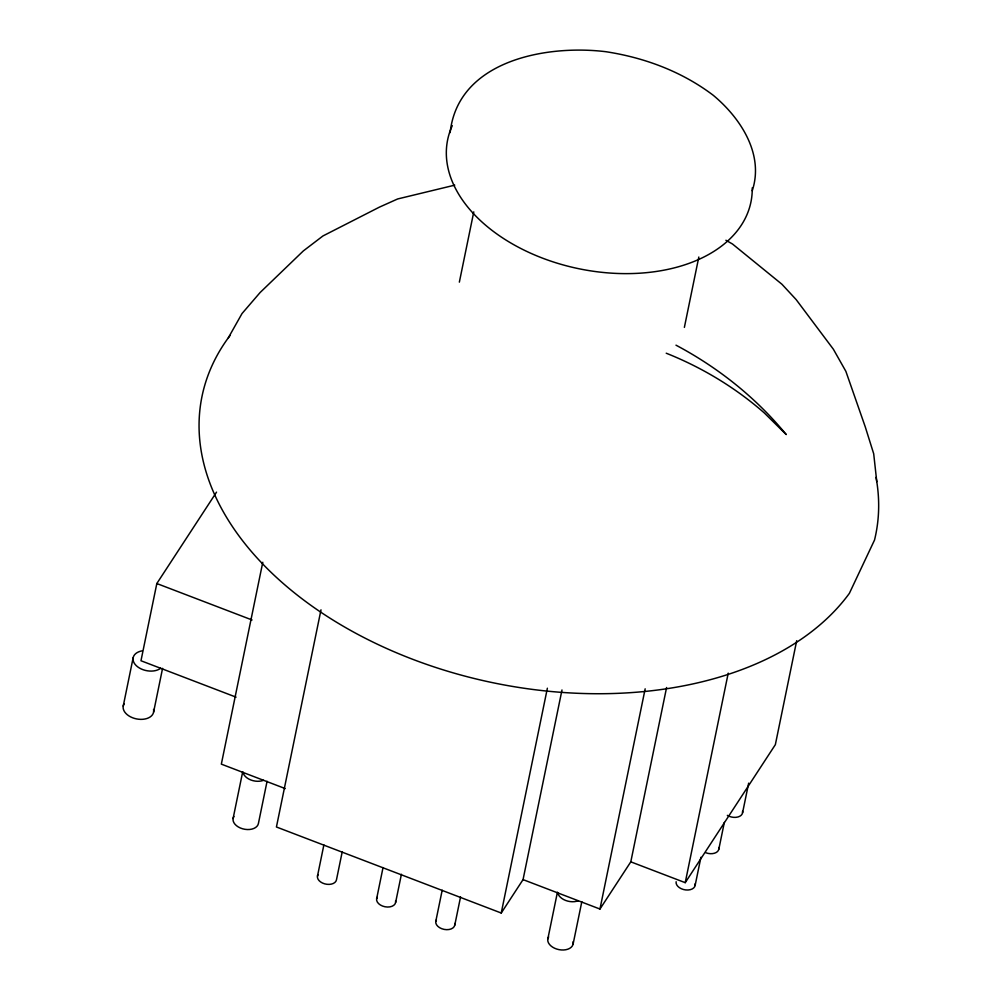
<?xml version="1.0" encoding="UTF-8"?>
<svg xmlns="http://www.w3.org/2000/svg" width="1000" height="1000" viewBox="0 0 1000 1000"><rect width="100%" height="100%" fill="white"/><g stroke="black" fill="none" stroke-linecap="round" stroke-linejoin="round"><path stroke-width="1.5" d="M123.225 706.1L133.125 657.837M216.525 492.137L156.825 583.538L140.975 660.75L236.075 697.15M153.6 712.087L162.575 668.35M262.775 562.275L221.337 764.137L285.238 788.587M233.1 818.5L242.7 771.75M267.075 781.263L258.412 823.487A12.9 8.325 11.6 0 1 242.6 828.787A12.9 8.325 11.6 0 1 233.925 816.462M321 609.825L276.425 826.988L501.238 913.025L523.05 879.613L561.987 689.975M317.475 876.112L323.875 844.925M342.25 851.637L336.463 879.85A9.675 6.25 11.6 0 1 324.6 883.825A9.675 6.25 11.6 0 1 318.087 874.587M459.35 282.15L473.775 211.875M376.637 898.75L383.038 867.562M395.613 902.487L401.413 874.275M435.788 921.388L442.188 890.212M454.775 925.138L460.562 896.912M501.238 913.025L547.375 688.213M547.825 938.95L557.425 892.2M684.375 327.388L698.825 257.025M573.138 943.938L581.812 901.712M523.05 879.613L599.963 909.038L645.163 688.825M752.237 190.775C764.362 154.225 740.487 117.912 713.213 95.262C681.875 71.537 644.562 57.638 605.9 51.712C546.663 44.425 458.038 60.263 450.138 132.613M599.963 909.038L630.8 861.838L666.587 687.5M630.8 861.838L685.225 882.663L728.225 673.15M695.125 885.475L700.913 857.262M718.838 849.163L724.325 822.438M742.562 812.85L748.662 783.15M796.7 640.675L775.35 744.663L685.225 882.663M228.35 337.788L242.013 313.562L260.125 292.512L303.337 250.925L322.975 235.938L379.438 207.125L397.675 198.95L454.75 185.15M160.55 668.337L160.625 668.275A15.475 9.988 11.6 0 1 136.287 665.662A15.475 9.988 11.6 0 1 142.3 650.825M156.825 583.538L252.062 619.975M725.9 240.263L732.475 244L781.925 284.237L796.175 299.625L833.375 349.237L845.875 371.35L865.25 426.825L873.7 453.775L876.775 481.712M675.987 345.175C718.062 367.512 756.025 397.65 786.237 434.562L764.312 412.938A260.663 196.688 25.3 0 0 666.225 353.212M263.538 780.288A12.9 8.325 11.6 0 1 243.038 772.438M230.075 335.462A343.888 221.962 11.6 0 0 398.925 653.8A343.888 221.962 11.6 0 0 849.375 593.35L874.513 540.075A343.888 221.962 11.6 0 0 876.038 477.388M578.263 900.738A12.9 8.325 11.6 0 1 557.775 892.9M742.537 811.188A9.675 6.25 11.6 0 1 737.938 816.988A9.675 6.25 11.6 0 1 727.337 815.362M695.1 883.825A9.675 6.25 11.6 0 1 685.738 889.938A9.675 6.25 11.6 0 1 676.137 881.737M718.812 847.513A9.675 6.25 11.6 0 1 705.788 852.738M454.75 923.475A9.675 6.25 11.6 0 1 444.15 929.4A9.675 6.25 11.6 0 1 436.413 919.862M395.588 900.837A9.675 6.25 11.6 0 1 384.988 906.762A9.675 6.25 11.6 0 1 377.25 897.225M153.55 709.438A15.475 9.988 11.6 0 1 136.588 718.925A15.475 9.988 11.6 0 1 124.213 703.662M573.1 941.737A12.9 8.325 11.6 0 1 558.962 949.638A12.9 8.325 11.6 0 1 548.65 936.912M752.25 187.862A154.8 99.925 11.6 0 1 578.725 268.7A154.8 99.925 11.6 0 1 452.287 125.65"/></g></svg>
